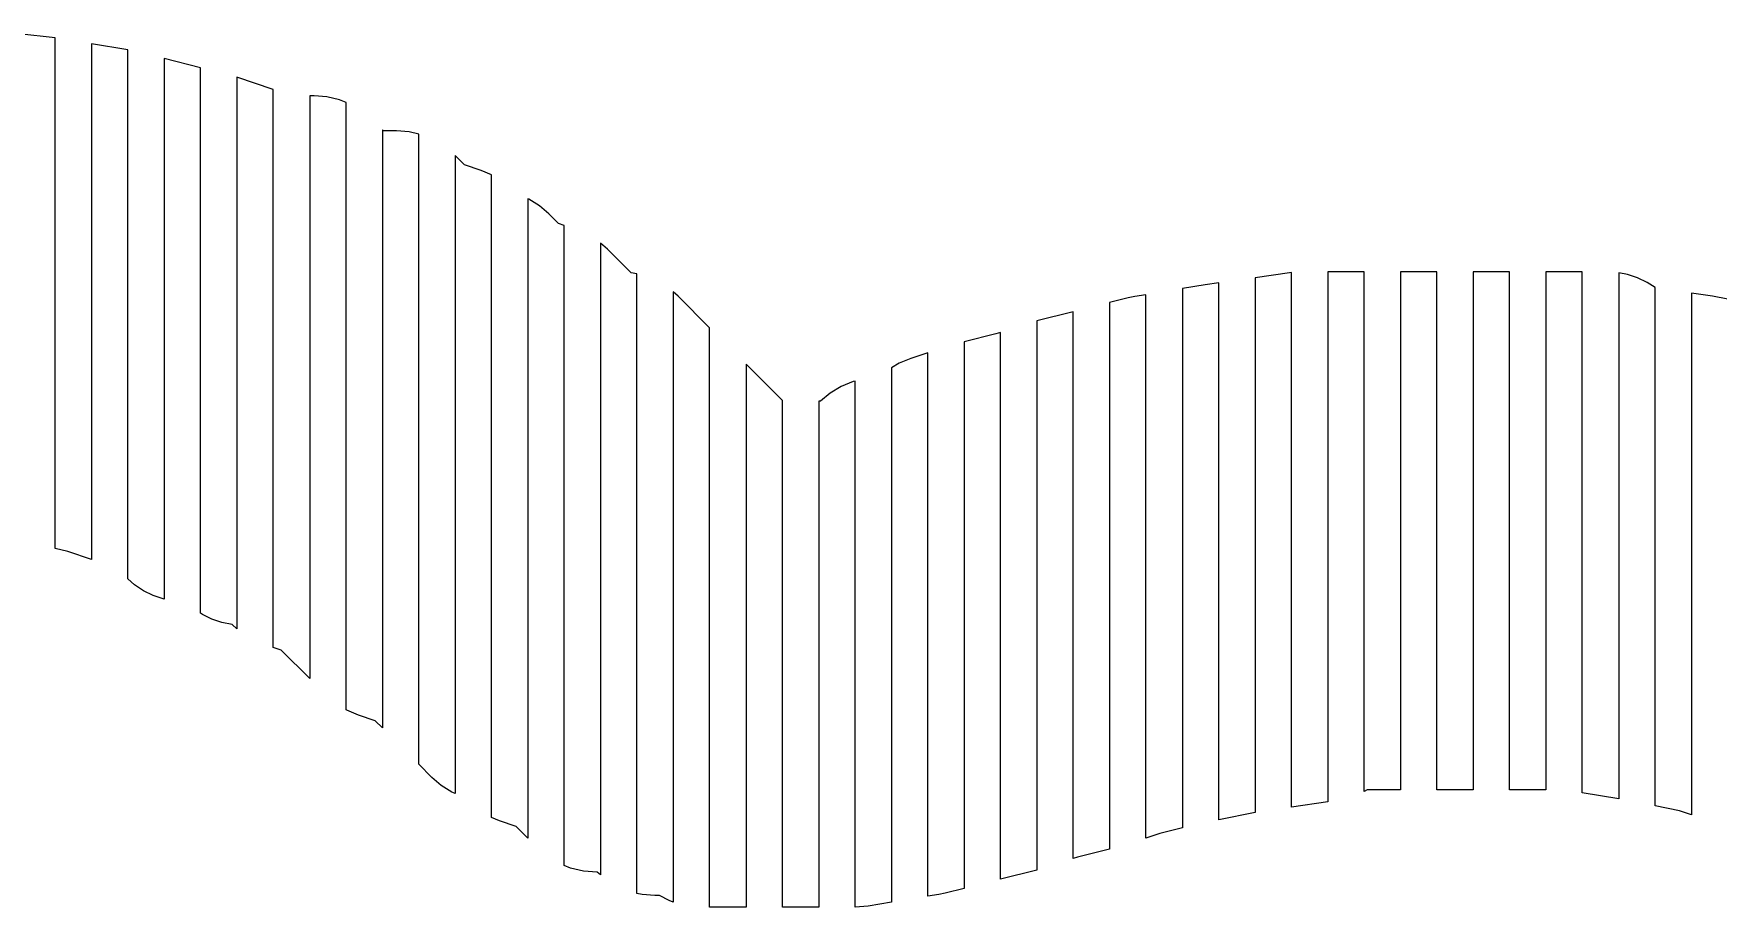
# Model space of a CAD drawing. Header units: millimetres. Extents: x -6 to 1890, y -8 to 898.
# Drawn here: x 919.2 to 1104.5, y 577.7 to 673.9 of the extents above; entities that cross this region are included whole.
import ezdxf

# ---------------------------------------------------------------- set-up
doc = ezdxf.new("R2010")
doc.units = ezdxf.units.MM
doc.layers.add('PASSADAS_COMPLETAS', color=1, linetype='CONTINUOUS')
doc.layers.add('PECAS_2D', color=3, linetype='CONTINUOUS')

msp = doc.modelspace()

# ---------------------------------------------------------------- linework, layer by layer
at = {"layer": 'PASSADAS_COMPLETAS'}
msp.add_lwpolyline([(1105.578, 644.646), (1103.882, 644.971), (1101.578, 645.301), (1101.578, 641.389), (1101.578, 640.085), (1101.578, 638.781), (1101.578, 637.477), (1101.578, 636.174), (1101.578, 634.87), (1101.578, 633.566), (1101.578, 632.262), (1101.578, 630.958), (1101.578, 629.654), (1101.578, 598.362), (1101.578, 597.058), (1101.578, 595.754), (1101.578, 594.451), (1101.578, 593.147), (1101.578, 591.843), (1101.578, 587.931), (1100.255, 588.372), (1097.578, 588.908), (1097.578, 592.795), (1097.578, 594.091), (1097.578, 595.386), (1097.578, 596.682), (1097.578, 597.978), (1097.578, 629.076), (1097.578, 630.371), (1097.578, 631.667), (1097.578, 632.963), (1097.578, 634.259), (1097.578, 635.554), (1097.578, 636.85), (1097.578, 638.146), (1097.578, 640.737), (1097.578, 642.033), (1097.578, 645.92), (1096.708, 646.484), (1095.657, 646.988), (1094.547, 647.355), (1093.578, 647.542), (1093.578, 642.398), (1093.578, 641.112), (1093.578, 639.826), (1093.578, 638.54), (1093.578, 637.255), (1093.578, 635.969), (1093.578, 634.683), (1093.578, 633.397), (1093.578, 632.111), (1093.578, 630.825), (1093.578, 599.964), (1093.578, 598.678), (1093.578, 597.393), (1093.578, 596.107), (1093.578, 594.821), (1093.578, 593.535), (1093.578, 589.677), (1089.578, 590.344), (1089.578, 592.949), (1089.578, 594.251), (1089.578, 595.553), (1089.578, 596.856), (1089.578, 598.158), (1089.578, 599.461), (1089.578, 630.717), (1089.578, 632.02), (1089.578, 633.322), (1089.578, 634.624), (1089.578, 635.927), (1089.578, 637.229), (1089.578, 638.531), (1089.578, 639.834), (1089.578, 642.439), (1089.578, 643.741), (1089.578, 647.648), (1085.578, 647.648), (1085.578, 643.763), (1085.578, 642.468), (1085.578, 639.878), (1085.578, 638.583), (1085.578, 637.288), (1085.578, 635.993), (1085.578, 634.698), (1085.578, 633.404), (1085.578, 632.109), (1085.578, 630.814), (1085.578, 601.029), (1085.578, 599.734), (1085.578, 598.44), (1085.578, 597.145), (1085.578, 595.85), (1085.578, 594.555), (1085.578, 590.67), (1081.578, 590.67), (1081.578, 594.555), (1081.578, 595.85), (1081.578, 597.145), (1081.578, 598.44), (1081.578, 599.734), (1081.578, 601.029), (1081.578, 630.814), (1081.578, 632.109), (1081.578, 633.404), (1081.578, 634.698), (1081.578, 635.993), (1081.578, 637.288), (1081.578, 638.583), (1081.578, 639.878), (1081.578, 642.468), (1081.578, 643.763), (1081.578, 647.648), (1077.578, 647.648), (1077.578, 643.763), (1077.578, 642.468), (1077.578, 639.878), (1077.578, 638.583), (1077.578, 637.288), (1077.578, 635.993), (1077.578, 634.698), (1077.578, 633.404), (1077.578, 632.109), (1077.578, 630.814), (1077.578, 601.029), (1077.578, 599.734), (1077.578, 598.44), (1077.578, 597.145), (1077.578, 595.85), (1077.578, 594.555), (1077.578, 590.67), (1073.578, 590.67), (1073.578, 594.555), (1073.578, 595.85), (1073.578, 597.145), (1073.578, 598.44), (1073.578, 599.734), (1073.578, 601.029), (1073.578, 630.814), (1073.578, 632.109), (1073.578, 633.404), (1073.578, 634.698), (1073.578, 635.993), (1073.578, 637.288), (1073.578, 638.583), (1073.578, 639.878), (1073.578, 642.468), (1073.578, 643.763), (1073.578, 647.648), (1069.578, 647.648), (1069.578, 643.763), (1069.578, 642.468), (1069.578, 639.878), (1069.578, 638.583), (1069.578, 637.288), (1069.578, 635.993), (1069.578, 634.698), (1069.578, 633.404), (1069.578, 632.109), (1069.578, 630.814), (1069.578, 601.029), (1069.578, 599.734), (1069.578, 598.44), (1069.578, 597.145), (1069.578, 595.85), (1069.578, 594.555), (1069.578, 590.67), (1065.906, 590.67), (1065.578, 590.501), (1065.578, 594.398), (1065.578, 595.697), (1065.578, 596.995), (1065.578, 598.294), (1065.578, 599.593), (1065.578, 600.892), (1065.578, 632.063), (1065.578, 633.361), (1065.578, 634.66), (1065.578, 635.959), (1065.578, 637.258), (1065.578, 638.557), (1065.578, 639.855), (1065.578, 642.453), (1065.578, 643.752), (1065.578, 647.648), (1061.578, 647.648), (1061.578, 642.465), (1061.578, 641.169), (1061.578, 638.577), (1061.578, 637.281), (1061.578, 635.985), (1061.578, 634.689), (1061.578, 633.394), (1061.578, 632.098), (1061.578, 630.802), (1061.578, 599.701), (1061.578, 598.405), (1061.578, 597.109), (1061.578, 595.814), (1061.578, 594.518), (1061.578, 593.222), (1061.578, 589.334), (1057.578, 588.763), (1057.578, 593.99), (1057.578, 595.297), (1057.578, 596.604), (1057.578, 597.911), (1057.578, 599.218), (1057.578, 630.583), (1057.578, 631.89), (1057.578, 633.197), (1057.578, 634.503), (1057.578, 635.81), (1057.578, 637.117), (1057.578, 638.424), (1057.578, 641.038), (1057.578, 642.345), (1057.578, 647.572), (1057.359, 647.557), (1053.578, 647.016), (1053.578, 641.787), (1053.578, 640.479), (1053.578, 637.865), (1053.578, 636.557), (1053.578, 635.25), (1053.578, 633.942), (1053.578, 632.635), (1053.578, 631.328), (1053.578, 630.02), (1053.578, 599.95), (1053.578, 598.642), (1053.578, 597.335), (1053.578, 596.028), (1053.578, 594.72), (1053.578, 593.413), (1053.578, 592.105), (1053.578, 588.183), (1049.578, 587.383), (1049.578, 592.519), (1049.578, 593.803), (1049.578, 595.087), (1049.578, 596.371), (1049.578, 597.655), (1049.578, 629.754), (1049.578, 631.038), (1049.578, 632.322), (1049.578, 633.605), (1049.578, 634.889), (1049.578, 636.173), (1049.578, 637.457), (1049.578, 640.025), (1049.578, 641.309), (1049.578, 646.445), (1048.102, 646.232), (1045.578, 645.811), (1045.578, 640.651), (1045.578, 639.362), (1045.578, 636.782), (1045.578, 635.492), (1045.578, 634.202), (1045.578, 632.912), (1045.578, 631.622), (1045.578, 630.332), (1045.578, 629.042), (1045.578, 627.753), (1045.578, 596.795), (1045.578, 595.505), (1045.578, 594.216), (1045.578, 592.926), (1045.578, 591.636), (1045.578, 590.346), (1045.578, 586.476), (1043.096, 585.856), (1041.578, 585.35), (1041.578, 589.249), (1041.578, 590.549), (1041.578, 591.849), (1041.578, 593.149), (1041.578, 594.449), (1041.578, 595.749), (1041.578, 626.946), (1041.578, 628.246), (1041.578, 629.546), (1041.578, 630.846), (1041.578, 632.145), (1041.578, 633.445), (1041.578, 634.745), (1041.578, 636.045), (1041.578, 638.645), (1041.578, 639.945), (1041.578, 645.144), (1040.346, 644.939), (1039.635, 644.791), (1037.578, 644.277), (1037.578, 639.049), (1037.578, 637.742), (1037.578, 635.128), (1037.578, 633.82), (1037.578, 632.513), (1037.578, 631.206), (1037.578, 629.899), (1037.578, 628.592), (1037.578, 627.285), (1037.578, 594.609), (1037.578, 593.302), (1037.578, 591.995), (1037.578, 590.688), (1037.578, 589.381), (1037.578, 588.074), (1037.578, 584.153), (1034.048, 583.271), (1033.578, 583.114), (1033.578, 587.038), (1033.578, 588.346), (1033.578, 589.653), (1033.578, 590.961), (1033.578, 592.269), (1033.578, 593.577), (1033.578, 594.885), (1033.578, 626.274), (1033.578, 627.582), (1033.578, 628.89), (1033.578, 630.198), (1033.578, 631.506), (1033.578, 632.814), (1033.578, 634.122), (1033.578, 636.737), (1033.578, 638.045), (1033.578, 643.277), (1029.578, 642.277), (1029.578, 637.132), (1029.578, 635.846), (1029.578, 633.274), (1029.578, 631.988), (1029.578, 630.702), (1029.578, 629.416), (1029.578, 628.13), (1029.578, 626.844), (1029.578, 625.557), (1029.578, 624.271), (1029.578, 593.405), (1029.578, 592.119), (1029.578, 590.833), (1029.578, 589.547), (1029.578, 588.26), (1029.578, 586.974), (1029.578, 585.688), (1029.578, 581.83), (1025.578, 580.83), (1025.578, 586.062), (1025.578, 587.37), (1025.578, 588.678), (1025.578, 589.986), (1025.578, 591.294), (1025.578, 592.601), (1025.578, 622.684), (1025.578, 623.992), (1025.578, 625.3), (1025.578, 626.608), (1025.578, 627.916), (1025.578, 629.224), (1025.578, 630.532), (1025.578, 631.84), (1025.578, 634.456), (1025.578, 635.764), (1025.578, 640.995), (1025.078, 640.829), (1021.578, 639.954), (1021.578, 634.725), (1021.578, 633.418), (1021.578, 630.804), (1021.578, 629.497), (1021.578, 628.19), (1021.578, 626.883), (1021.578, 625.576), (1021.578, 624.269), (1021.578, 622.962), (1021.578, 621.655), (1021.578, 590.286), (1021.578, 588.979), (1021.578, 587.672), (1021.578, 586.365), (1021.578, 585.058), (1021.578, 579.83), (1019.49, 579.308), (1018.779, 579.16), (1017.578, 578.96), (1017.578, 582.86), (1017.578, 584.16), (1017.578, 585.46), (1017.578, 586.76), (1017.578, 588.06), (1017.578, 589.36), (1017.578, 620.56), (1017.578, 621.86), (1017.578, 623.16), (1017.578, 624.46), (1017.578, 625.76), (1017.578, 627.06), (1017.578, 628.36), (1017.578, 629.66), (1017.578, 632.26), (1017.578, 633.56), (1017.578, 638.76), (1015.698, 638.133), (1014.439, 637.605), (1013.578, 637.081), (1013.578, 631.855), (1013.578, 630.549), (1013.578, 627.936), (1013.578, 626.63), (1013.578, 625.323), (1013.578, 624.017), (1013.578, 622.71), (1013.578, 621.404), (1013.578, 620.098), (1013.578, 618.791), (1013.578, 588.744), (1013.578, 587.438), (1013.578, 586.132), (1013.578, 584.825), (1013.578, 583.519), (1013.578, 578.293), (1011.023, 577.867), (1009.578, 577.748), (1009.578, 581.607), (1009.578, 582.894), (1009.578, 584.18), (1009.578, 585.467), (1009.578, 586.753), (1009.578, 588.04), (1009.578, 617.628), (1009.578, 618.915), (1009.578, 620.201), (1009.578, 621.488), (1009.578, 622.774), (1009.578, 624.061), (1009.578, 625.347), (1009.578, 626.634), (1009.578, 629.206), (1009.578, 630.493), (1009.578, 635.639), (1009.352, 635.586), (1008.035, 635.05), (1006.824, 634.32), (1005.759, 633.429), (1005.578, 633.425), (1005.578, 628.245), (1005.578, 626.95), (1005.578, 624.36), (1005.578, 623.066), (1005.578, 621.771), (1005.578, 620.476), (1005.578, 619.181), (1005.578, 617.886), (1005.578, 616.591), (1005.578, 588.103), (1005.578, 586.808), (1005.578, 585.513), (1005.578, 584.218), (1005.578, 582.923), (1005.578, 581.628), (1005.578, 577.744), (1001.578, 577.744), (1001.578, 581.635), (1001.578, 582.932), (1001.578, 584.229), (1001.578, 585.526), (1001.578, 586.823), (1001.578, 588.12), (1001.578, 616.654), (1001.578, 619.247), (1001.578, 620.544), (1001.578, 621.841), (1001.578, 623.138), (1001.578, 624.435), (1001.578, 627.029), (1001.578, 628.326), (1001.578, 633.514), (997.578, 637.514), (997.578, 631.018), (997.578, 629.718), (997.578, 627.12), (997.578, 625.82), (997.578, 624.521), (997.578, 623.221), (997.578, 621.922), (997.578, 620.623), (997.578, 619.323), (997.578, 588.139), (997.578, 586.839), (997.578, 585.54), (997.578, 584.24), (997.578, 582.941), (997.578, 581.642), (997.578, 577.744), (993.578, 577.744), (993.578, 581.648), (993.578, 582.949), (993.578, 584.251), (993.578, 585.552), (993.578, 586.854), (993.578, 588.155), (993.578, 589.457), (993.578, 623.294), (993.578, 624.596), (993.578, 625.897), (993.578, 627.199), (993.578, 628.5), (993.578, 629.801), (993.578, 631.103), (993.578, 633.706), (993.578, 635.007), (993.578, 641.514), (990.11, 644.983), (989.578, 645.45), (989.578, 638.996), (989.578, 637.705), (989.578, 635.124), (989.578, 633.833), (989.578, 632.542), (989.578, 631.251), (989.578, 629.96), (989.578, 628.669), (989.578, 627.378), (989.578, 589.943), (989.578, 588.652), (989.578, 587.362), (989.578, 586.071), (989.578, 584.78), (989.578, 583.489), (989.578, 578.326), (989.136, 578.481), (988.048, 579.036), (987.553, 579.036), (986.169, 579.142), (985.578, 579.281), (985.578, 584.424), (985.578, 585.71), (985.578, 586.996), (985.578, 588.281), (985.578, 589.567), (985.578, 590.853), (985.578, 592.139), (985.578, 629.427), (985.578, 630.713), (985.578, 631.998), (985.578, 633.284), (985.578, 634.57), (985.578, 635.856), (985.578, 637.142), (985.578, 638.427), (985.578, 640.999), (985.578, 642.285), (985.578, 647.428), (984.939, 647.568), (982.354, 650.153), (981.578, 650.818), (981.578, 645.669), (981.578, 644.381), (981.578, 641.807), (981.578, 640.52), (981.578, 639.232), (981.578, 637.945), (981.578, 636.658), (981.578, 634.083), (981.578, 592.89), (981.578, 591.603), (981.578, 590.316), (981.578, 589.028), (981.578, 587.741), (981.578, 586.454), (981.578, 585.167), (981.578, 581.305), (981.199, 581.621), (979.684, 581.731), (978.286, 582.064), (977.578, 582.357), (977.578, 588.876), (977.578, 590.18), (977.578, 591.483), (977.578, 592.787), (977.578, 594.091), (977.578, 595.395), (977.578, 635.81), (977.578, 638.417), (977.578, 639.721), (977.578, 641.024), (977.578, 642.328), (977.578, 643.632), (977.578, 646.239), (977.578, 647.543), (977.578, 648.847), (977.578, 652.758), (976.957, 652.965), (975.891, 654.031), (974.854, 654.922), (973.689, 655.652), (973.578, 655.7), (973.578, 650.49), (973.578, 649.188), (973.578, 646.582), (973.578, 645.28), (973.578, 643.977), (973.578, 642.675), (973.578, 641.372), (973.578, 640.07), (973.578, 638.767), (973.578, 598.389), (973.578, 597.087), (973.578, 595.784), (973.578, 594.482), (973.578, 593.179), (973.578, 591.877), (973.578, 590.574), (973.578, 585.364), (972.296, 586.646), (970.456, 587.259), (969.578, 587.629), (969.578, 592.772), (969.578, 594.058), (969.578, 595.343), (969.578, 596.629), (969.578, 597.915), (969.578, 599.2), (969.578, 600.486), (969.578, 641.628), (969.578, 642.914), (969.578, 644.199), (969.578, 645.485), (969.578, 646.771), (969.578, 648.056), (969.578, 649.342), (969.578, 651.913), (969.578, 653.199), (969.578, 658.342), (968.456, 658.815), (966.616, 659.428), (965.578, 660.466), (965.578, 655.266), (965.578, 653.966), (965.578, 651.366), (965.578, 650.066), (965.578, 648.766), (965.578, 647.466), (965.578, 646.167), (965.578, 644.867), (965.578, 643.567), (965.578, 603.268), (965.578, 600.668), (965.578, 599.368), (965.578, 598.068), (965.578, 596.768), (965.578, 595.468), (965.578, 590.268), (965.224, 590.421), (964.058, 591.151), (963.022, 592.042), (961.578, 593.486), (961.578, 598.62), (961.578, 599.904), (961.578, 601.187), (961.578, 602.471), (961.578, 603.755), (961.578, 605.038), (961.578, 606.322), (961.578, 607.605), (961.578, 644.828), (961.578, 646.112), (961.578, 647.395), (961.578, 648.679), (961.578, 649.963), (961.578, 651.246), (961.578, 652.53), (961.578, 655.097), (961.578, 656.38), (961.578, 657.664), (961.578, 662.798), (960.521, 663.05), (959.115, 663.159), (957.714, 663.159), (957.578, 663.296), (957.578, 659.425), (957.578, 658.134), (957.578, 655.553), (957.578, 654.263), (957.578, 652.973), (957.578, 651.682), (957.578, 650.392), (957.578, 649.102), (957.578, 611.68), (957.578, 609.1), (957.578, 607.809), (957.578, 606.519), (957.578, 605.228), (957.578, 603.938), (957.578, 602.648), (957.578, 597.486), (956.785, 598.279), (954.945, 598.892), (953.653, 599.437), (953.578, 599.483), (953.578, 605.908), (953.578, 607.193), (953.578, 608.478), (953.578, 609.763), (953.578, 611.048), (953.578, 612.333), (953.578, 649.597), (953.578, 650.882), (953.578, 652.167), (953.578, 653.452), (953.578, 654.737), (953.578, 656.022), (953.578, 658.592), (953.578, 659.877), (953.578, 661.162), (953.578, 666.302), (952.871, 666.595), (951.473, 666.928), (950.067, 667.037), (949.578, 667.037), (949.578, 663.189), (949.578, 661.906), (949.578, 659.341), (949.578, 658.058), (949.578, 656.775), (949.578, 655.493), (949.578, 654.21), (949.578, 652.927), (949.578, 651.644), (949.578, 617.011), (949.578, 614.445), (949.578, 613.163), (949.578, 611.88), (949.578, 610.597), (949.578, 609.315), (949.578, 608.032), (949.578, 602.901), (946.444, 606.035), (945.578, 606.323), (945.578, 611.55), (945.578, 612.856), (945.578, 614.163), (945.578, 615.47), (945.578, 616.776), (945.578, 618.083), (945.578, 619.389), (945.578, 653.361), (945.578, 654.667), (945.578, 655.974), (945.578, 657.281), (945.578, 658.587), (945.578, 661.2), (945.578, 662.507), (945.578, 663.813), (945.578, 667.733), (941.578, 669.067), (941.578, 665.194), (941.578, 663.903), (941.578, 661.321), (941.578, 660.03), (941.578, 658.739), (941.578, 657.448), (941.578, 656.157), (941.578, 654.866), (941.578, 653.575), (941.578, 620.01), (941.578, 618.719), (941.578, 617.428), (941.578, 616.138), (941.578, 614.847), (941.578, 613.556), (941.578, 608.392), (941.038, 608.856), (939.92, 609.086), (938.827, 609.46), (937.787, 609.971), (937.578, 610.109), (937.578, 615.327), (937.578, 616.631), (937.578, 617.936), (937.578, 619.24), (937.578, 620.545), (937.578, 621.849), (937.578, 654.462), (937.578, 657.071), (937.578, 658.376), (937.578, 659.68), (937.578, 660.985), (937.578, 663.594), (937.578, 664.898), (937.578, 666.203), (937.578, 670.116), (933.578, 671.116), (933.578, 667.238), (933.578, 665.945), (933.578, 663.359), (933.578, 662.066), (933.578, 660.773), (933.578, 659.48), (933.578, 658.188), (933.578, 656.895), (933.578, 655.602), (933.578, 624.573), (933.578, 623.28), (933.578, 621.987), (933.578, 620.694), (933.578, 619.401), (933.578, 618.108), (933.578, 616.815), (933.578, 611.644), (932.366, 612.044), (931.286, 612.578), (930.295, 613.242), (929.578, 613.873), (929.578, 617.753), (929.578, 619.047), (929.578, 620.341), (929.578, 621.634), (929.578, 622.928), (929.578, 624.222), (929.578, 625.515), (929.578, 656.562), (929.578, 657.856), (929.578, 659.149), (929.578, 660.443), (929.578, 661.737), (929.578, 663.03), (929.578, 665.617), (929.578, 666.911), (929.578, 668.205), (929.578, 672.086), (925.578, 672.752), (925.578, 668.883), (925.578, 667.594), (925.578, 663.725), (925.578, 662.435), (925.578, 661.145), (925.578, 659.855), (925.578, 658.566), (925.578, 657.276), (925.578, 626.324), (925.578, 625.034), (925.578, 623.744), (925.578, 622.455), (925.578, 621.165), (925.578, 619.875), (925.578, 616.006), (922.961, 616.878), (921.578, 617.224), (921.578, 621.144), (921.578, 622.451), (921.578, 623.758), (921.578, 625.064), (921.578, 626.371), (921.578, 657.732), (921.578, 659.038), (921.578, 660.345), (921.578, 661.652), (921.578, 662.958), (921.578, 664.265), (921.578, 666.878), (921.578, 668.185), (921.578, 669.492), (921.578, 673.412), (917.578, 673.863)], dxfattribs=at)
at = {"layer": 'PECAS_2D'}
msp.add_lwpolyline([(1105.578, 644.646), (1103.882, 644.971), (1101.578, 645.301), (1101.578, 641.389), (1101.578, 640.085), (1101.578, 638.781), (1101.578, 637.477), (1101.578, 636.174), (1101.578, 634.87), (1101.578, 633.566), (1101.578, 632.262), (1101.578, 630.958), (1101.578, 629.654), (1101.578, 598.362), (1101.578, 597.058), (1101.578, 595.754), (1101.578, 594.451), (1101.578, 593.147), (1101.578, 591.843), (1101.578, 587.931), (1100.255, 588.372), (1097.578, 588.908), (1097.578, 592.795), (1097.578, 594.091), (1097.578, 595.386), (1097.578, 596.682), (1097.578, 597.978), (1097.578, 629.076), (1097.578, 630.371), (1097.578, 631.667), (1097.578, 632.963), (1097.578, 634.259), (1097.578, 635.554), (1097.578, 636.85), (1097.578, 638.146), (1097.578, 640.737), (1097.578, 642.033), (1097.578, 645.92), (1096.708, 646.484), (1095.657, 646.988), (1094.547, 647.355), (1093.578, 647.542), (1093.578, 642.398), (1093.578, 641.112), (1093.578, 639.826), (1093.578, 638.54), (1093.578, 637.255), (1093.578, 635.969), (1093.578, 634.683), (1093.578, 633.397), (1093.578, 632.111), (1093.578, 630.825), (1093.578, 599.964), (1093.578, 598.678), (1093.578, 597.393), (1093.578, 596.107), (1093.578, 594.821), (1093.578, 593.535), (1093.578, 589.677), (1089.578, 590.344), (1089.578, 592.949), (1089.578, 594.251), (1089.578, 595.553), (1089.578, 596.856), (1089.578, 598.158), (1089.578, 599.461), (1089.578, 630.717), (1089.578, 632.02), (1089.578, 633.322), (1089.578, 634.624), (1089.578, 635.927), (1089.578, 637.229), (1089.578, 638.531), (1089.578, 639.834), (1089.578, 642.439), (1089.578, 643.741), (1089.578, 647.648), (1085.578, 647.648), (1085.578, 643.763), (1085.578, 642.468), (1085.578, 639.878), (1085.578, 638.583), (1085.578, 637.288), (1085.578, 635.993), (1085.578, 634.698), (1085.578, 633.404), (1085.578, 632.109), (1085.578, 630.814), (1085.578, 601.029), (1085.578, 599.734), (1085.578, 598.44), (1085.578, 597.145), (1085.578, 595.85), (1085.578, 594.555), (1085.578, 590.67), (1081.578, 590.67), (1081.578, 594.555), (1081.578, 595.85), (1081.578, 597.145), (1081.578, 598.44), (1081.578, 599.734), (1081.578, 601.029), (1081.578, 630.814), (1081.578, 632.109), (1081.578, 633.404), (1081.578, 634.698), (1081.578, 635.993), (1081.578, 637.288), (1081.578, 638.583), (1081.578, 639.878), (1081.578, 642.468), (1081.578, 643.763), (1081.578, 647.648), (1077.578, 647.648), (1077.578, 643.763), (1077.578, 642.468), (1077.578, 639.878), (1077.578, 638.583), (1077.578, 637.288), (1077.578, 635.993), (1077.578, 634.698), (1077.578, 633.404), (1077.578, 632.109), (1077.578, 630.814), (1077.578, 601.029), (1077.578, 599.734), (1077.578, 598.44), (1077.578, 597.145), (1077.578, 595.85), (1077.578, 594.555), (1077.578, 590.67), (1073.578, 590.67), (1073.578, 594.555), (1073.578, 595.85), (1073.578, 597.145), (1073.578, 598.44), (1073.578, 599.734), (1073.578, 601.029), (1073.578, 630.814), (1073.578, 632.109), (1073.578, 633.404), (1073.578, 634.698), (1073.578, 635.993), (1073.578, 637.288), (1073.578, 638.583), (1073.578, 639.878), (1073.578, 642.468), (1073.578, 643.763), (1073.578, 647.648), (1069.578, 647.648), (1069.578, 643.763), (1069.578, 642.468), (1069.578, 639.878), (1069.578, 638.583), (1069.578, 637.288), (1069.578, 635.993), (1069.578, 634.698), (1069.578, 633.404), (1069.578, 632.109), (1069.578, 630.814), (1069.578, 601.029), (1069.578, 599.734), (1069.578, 598.44), (1069.578, 597.145), (1069.578, 595.85), (1069.578, 594.555), (1069.578, 590.67), (1065.906, 590.67), (1065.578, 590.501), (1065.578, 594.398), (1065.578, 595.697), (1065.578, 596.995), (1065.578, 598.294), (1065.578, 599.593), (1065.578, 600.892), (1065.578, 632.063), (1065.578, 633.361), (1065.578, 634.66), (1065.578, 635.959), (1065.578, 637.258), (1065.578, 638.557), (1065.578, 639.855), (1065.578, 642.453), (1065.578, 643.752), (1065.578, 647.648), (1061.578, 647.648), (1061.578, 642.465), (1061.578, 641.169), (1061.578, 638.577), (1061.578, 637.281), (1061.578, 635.985), (1061.578, 634.689), (1061.578, 633.394), (1061.578, 632.098), (1061.578, 630.802), (1061.578, 599.701), (1061.578, 598.405), (1061.578, 597.109), (1061.578, 595.814), (1061.578, 594.518), (1061.578, 593.222), (1061.578, 589.334), (1057.578, 588.763), (1057.578, 593.99), (1057.578, 595.297), (1057.578, 596.604), (1057.578, 597.911), (1057.578, 599.218), (1057.578, 630.583), (1057.578, 631.89), (1057.578, 633.197), (1057.578, 634.503), (1057.578, 635.81), (1057.578, 637.117), (1057.578, 638.424), (1057.578, 641.038), (1057.578, 642.345), (1057.578, 647.572), (1057.359, 647.557), (1053.578, 647.016), (1053.578, 641.787), (1053.578, 640.479), (1053.578, 637.865), (1053.578, 636.557), (1053.578, 635.25), (1053.578, 633.942), (1053.578, 632.635), (1053.578, 631.328), (1053.578, 630.02), (1053.578, 599.95), (1053.578, 598.642), (1053.578, 597.335), (1053.578, 596.028), (1053.578, 594.72), (1053.578, 593.413), (1053.578, 592.105), (1053.578, 588.183), (1049.578, 587.383), (1049.578, 592.519), (1049.578, 593.803), (1049.578, 595.087), (1049.578, 596.371), (1049.578, 597.655), (1049.578, 629.754), (1049.578, 631.038), (1049.578, 632.322), (1049.578, 633.605), (1049.578, 634.889), (1049.578, 636.173), (1049.578, 637.457), (1049.578, 640.025), (1049.578, 641.309), (1049.578, 646.445), (1048.102, 646.232), (1045.578, 645.811), (1045.578, 640.651), (1045.578, 639.362), (1045.578, 636.782), (1045.578, 635.492), (1045.578, 634.202), (1045.578, 632.912), (1045.578, 631.622), (1045.578, 630.332), (1045.578, 629.042), (1045.578, 627.753), (1045.578, 596.795), (1045.578, 595.505), (1045.578, 594.216), (1045.578, 592.926), (1045.578, 591.636), (1045.578, 590.346), (1045.578, 586.476), (1043.096, 585.856), (1041.578, 585.35), (1041.578, 589.249), (1041.578, 590.549), (1041.578, 591.849), (1041.578, 593.149), (1041.578, 594.449), (1041.578, 595.749), (1041.578, 626.946), (1041.578, 628.246), (1041.578, 629.546), (1041.578, 630.846), (1041.578, 632.145), (1041.578, 633.445), (1041.578, 634.745), (1041.578, 636.045), (1041.578, 638.645), (1041.578, 639.945), (1041.578, 645.144), (1040.346, 644.939), (1039.635, 644.791), (1037.578, 644.277), (1037.578, 639.049), (1037.578, 637.742), (1037.578, 635.128), (1037.578, 633.82), (1037.578, 632.513), (1037.578, 631.206), (1037.578, 629.899), (1037.578, 628.592), (1037.578, 627.285), (1037.578, 594.609), (1037.578, 593.302), (1037.578, 591.995), (1037.578, 590.688), (1037.578, 589.381), (1037.578, 588.074), (1037.578, 584.153), (1034.048, 583.271), (1033.578, 583.114), (1033.578, 587.038), (1033.578, 588.346), (1033.578, 589.653), (1033.578, 590.961), (1033.578, 592.269), (1033.578, 593.577), (1033.578, 594.885), (1033.578, 626.274), (1033.578, 627.582), (1033.578, 628.89), (1033.578, 630.198), (1033.578, 631.506), (1033.578, 632.814), (1033.578, 634.122), (1033.578, 636.737), (1033.578, 638.045), (1033.578, 643.277), (1029.578, 642.277), (1029.578, 637.132), (1029.578, 635.846), (1029.578, 633.274), (1029.578, 631.988), (1029.578, 630.702), (1029.578, 629.416), (1029.578, 628.13), (1029.578, 626.844), (1029.578, 625.557), (1029.578, 624.271), (1029.578, 593.405), (1029.578, 592.119), (1029.578, 590.833), (1029.578, 589.547), (1029.578, 588.26), (1029.578, 586.974), (1029.578, 585.688), (1029.578, 581.83), (1025.578, 580.83), (1025.578, 586.062), (1025.578, 587.37), (1025.578, 588.678), (1025.578, 589.986), (1025.578, 591.294), (1025.578, 592.601), (1025.578, 622.684), (1025.578, 623.992), (1025.578, 625.3), (1025.578, 626.608), (1025.578, 627.916), (1025.578, 629.224), (1025.578, 630.532), (1025.578, 631.84), (1025.578, 634.456), (1025.578, 635.764), (1025.578, 640.995), (1025.078, 640.829), (1021.578, 639.954), (1021.578, 634.725), (1021.578, 633.418), (1021.578, 630.804), (1021.578, 629.497), (1021.578, 628.19), (1021.578, 626.883), (1021.578, 625.576), (1021.578, 624.269), (1021.578, 622.962), (1021.578, 621.655), (1021.578, 590.286), (1021.578, 588.979), (1021.578, 587.672), (1021.578, 586.365), (1021.578, 585.058), (1021.578, 579.83), (1019.49, 579.308), (1018.779, 579.16), (1017.578, 578.96), (1017.578, 582.86), (1017.578, 584.16), (1017.578, 585.46), (1017.578, 586.76), (1017.578, 588.06), (1017.578, 589.36), (1017.578, 620.56), (1017.578, 621.86), (1017.578, 623.16), (1017.578, 624.46), (1017.578, 625.76), (1017.578, 627.06), (1017.578, 628.36), (1017.578, 629.66), (1017.578, 632.26), (1017.578, 633.56), (1017.578, 638.76), (1015.698, 638.133), (1014.439, 637.605), (1013.578, 637.081), (1013.578, 631.855), (1013.578, 630.549), (1013.578, 627.936), (1013.578, 626.63), (1013.578, 625.323), (1013.578, 624.017), (1013.578, 622.71), (1013.578, 621.404), (1013.578, 620.098), (1013.578, 618.791), (1013.578, 588.744), (1013.578, 587.438), (1013.578, 586.132), (1013.578, 584.825), (1013.578, 583.519), (1013.578, 578.293), (1011.023, 577.867), (1009.578, 577.748), (1009.578, 581.607), (1009.578, 582.894), (1009.578, 584.18), (1009.578, 585.467), (1009.578, 586.753), (1009.578, 588.04), (1009.578, 617.628), (1009.578, 618.915), (1009.578, 620.201), (1009.578, 621.488), (1009.578, 622.774), (1009.578, 624.061), (1009.578, 625.347), (1009.578, 626.634), (1009.578, 629.206), (1009.578, 630.493), (1009.578, 635.639), (1009.352, 635.586), (1008.035, 635.05), (1006.824, 634.32), (1005.759, 633.429), (1005.578, 633.425), (1005.578, 628.245), (1005.578, 626.95), (1005.578, 624.36), (1005.578, 623.066), (1005.578, 621.771), (1005.578, 620.476), (1005.578, 619.181), (1005.578, 617.886), (1005.578, 616.591), (1005.578, 588.103), (1005.578, 586.808), (1005.578, 585.513), (1005.578, 584.218), (1005.578, 582.923), (1005.578, 581.628), (1005.578, 577.744), (1001.578, 577.744), (1001.578, 581.635), (1001.578, 582.932), (1001.578, 584.229), (1001.578, 585.526), (1001.578, 586.823), (1001.578, 588.12), (1001.578, 616.654), (1001.578, 619.247), (1001.578, 620.544), (1001.578, 621.841), (1001.578, 623.138), (1001.578, 624.435), (1001.578, 627.029), (1001.578, 628.326), (1001.578, 633.514), (997.578, 637.514), (997.578, 631.018), (997.578, 629.718), (997.578, 627.12), (997.578, 625.82), (997.578, 624.521), (997.578, 623.221), (997.578, 621.922), (997.578, 620.623), (997.578, 619.323), (997.578, 588.139), (997.578, 586.839), (997.578, 585.54), (997.578, 584.24), (997.578, 582.941), (997.578, 581.642), (997.578, 577.744), (993.578, 577.744), (993.578, 581.648), (993.578, 582.949), (993.578, 584.251), (993.578, 585.552), (993.578, 586.854), (993.578, 588.155), (993.578, 589.457), (993.578, 623.294), (993.578, 624.596), (993.578, 625.897), (993.578, 627.199), (993.578, 628.5), (993.578, 629.801), (993.578, 631.103), (993.578, 633.706), (993.578, 635.007), (993.578, 641.514), (990.11, 644.983), (989.578, 645.45), (989.578, 638.996), (989.578, 637.705), (989.578, 635.124), (989.578, 633.833), (989.578, 632.542), (989.578, 631.251), (989.578, 629.96), (989.578, 628.669), (989.578, 627.378), (989.578, 589.943), (989.578, 588.652), (989.578, 587.362), (989.578, 586.071), (989.578, 584.78), (989.578, 583.489), (989.578, 578.326), (989.136, 578.481), (988.048, 579.036), (987.553, 579.036), (986.169, 579.142), (985.578, 579.281), (985.578, 584.424), (985.578, 585.71), (985.578, 586.996), (985.578, 588.281), (985.578, 589.567), (985.578, 590.853), (985.578, 592.139), (985.578, 629.427), (985.578, 630.713), (985.578, 631.998), (985.578, 633.284), (985.578, 634.57), (985.578, 635.856), (985.578, 637.142), (985.578, 638.427), (985.578, 640.999), (985.578, 642.285), (985.578, 647.428), (984.939, 647.568), (982.354, 650.153), (981.578, 650.818), (981.578, 645.669), (981.578, 644.381), (981.578, 641.807), (981.578, 640.52), (981.578, 639.232), (981.578, 637.945), (981.578, 636.658), (981.578, 634.083), (981.578, 592.89), (981.578, 591.603), (981.578, 590.316), (981.578, 589.028), (981.578, 587.741), (981.578, 586.454), (981.578, 585.167), (981.578, 581.305), (981.199, 581.621), (979.684, 581.731), (978.286, 582.064), (977.578, 582.357), (977.578, 588.876), (977.578, 590.18), (977.578, 591.483), (977.578, 592.787), (977.578, 594.091), (977.578, 595.395), (977.578, 635.81), (977.578, 638.417), (977.578, 639.721), (977.578, 641.024), (977.578, 642.328), (977.578, 643.632), (977.578, 646.239), (977.578, 647.543), (977.578, 648.847), (977.578, 652.758), (976.957, 652.965), (975.891, 654.031), (974.854, 654.922), (973.689, 655.652), (973.578, 655.7), (973.578, 650.49), (973.578, 649.188), (973.578, 646.582), (973.578, 645.28), (973.578, 643.977), (973.578, 642.675), (973.578, 641.372), (973.578, 640.07), (973.578, 638.767), (973.578, 598.389), (973.578, 597.087), (973.578, 595.784), (973.578, 594.482), (973.578, 593.179), (973.578, 591.877), (973.578, 590.574), (973.578, 585.364), (972.296, 586.646), (970.456, 587.259), (969.578, 587.629), (969.578, 592.772), (969.578, 594.058), (969.578, 595.343), (969.578, 596.629), (969.578, 597.915), (969.578, 599.2), (969.578, 600.486), (969.578, 641.628), (969.578, 642.914), (969.578, 644.199), (969.578, 645.485), (969.578, 646.771), (969.578, 648.056), (969.578, 649.342), (969.578, 651.913), (969.578, 653.199), (969.578, 658.342), (968.456, 658.815), (966.616, 659.428), (965.578, 660.466), (965.578, 655.266), (965.578, 653.966), (965.578, 651.366), (965.578, 650.066), (965.578, 648.766), (965.578, 647.466), (965.578, 646.167), (965.578, 644.867), (965.578, 643.567), (965.578, 603.268), (965.578, 600.668), (965.578, 599.368), (965.578, 598.068), (965.578, 596.768), (965.578, 595.468), (965.578, 590.268), (965.224, 590.421), (964.058, 591.151), (963.022, 592.042), (961.578, 593.486), (961.578, 598.62), (961.578, 599.904), (961.578, 601.187), (961.578, 602.471), (961.578, 603.755), (961.578, 605.038), (961.578, 606.322), (961.578, 607.605), (961.578, 644.828), (961.578, 646.112), (961.578, 647.395), (961.578, 648.679), (961.578, 649.963), (961.578, 651.246), (961.578, 652.53), (961.578, 655.097), (961.578, 656.38), (961.578, 657.664), (961.578, 662.798), (960.521, 663.05), (959.115, 663.159), (957.714, 663.159), (957.578, 663.296), (957.578, 659.425), (957.578, 658.134), (957.578, 655.553), (957.578, 654.263), (957.578, 652.973), (957.578, 651.682), (957.578, 650.392), (957.578, 649.102), (957.578, 611.68), (957.578, 609.1), (957.578, 607.809), (957.578, 606.519), (957.578, 605.228), (957.578, 603.938), (957.578, 602.648), (957.578, 597.486), (956.785, 598.279), (954.945, 598.892), (953.653, 599.437), (953.578, 599.483), (953.578, 605.908), (953.578, 607.193), (953.578, 608.478), (953.578, 609.763), (953.578, 611.048), (953.578, 612.333), (953.578, 649.597), (953.578, 650.882), (953.578, 652.167), (953.578, 653.452), (953.578, 654.737), (953.578, 656.022), (953.578, 658.592), (953.578, 659.877), (953.578, 661.162), (953.578, 666.302), (952.871, 666.595), (951.473, 666.928), (950.067, 667.037), (949.578, 667.037), (949.578, 663.189), (949.578, 661.906), (949.578, 659.341), (949.578, 658.058), (949.578, 656.775), (949.578, 655.493), (949.578, 654.21), (949.578, 652.927), (949.578, 651.644), (949.578, 617.011), (949.578, 614.445), (949.578, 613.163), (949.578, 611.88), (949.578, 610.597), (949.578, 609.315), (949.578, 608.032), (949.578, 602.901), (946.444, 606.035), (945.578, 606.323), (945.578, 611.55), (945.578, 612.856), (945.578, 614.163), (945.578, 615.47), (945.578, 616.776), (945.578, 618.083), (945.578, 619.389), (945.578, 653.361), (945.578, 654.667), (945.578, 655.974), (945.578, 657.281), (945.578, 658.587), (945.578, 661.2), (945.578, 662.507), (945.578, 663.813), (945.578, 667.733), (941.578, 669.067), (941.578, 665.194), (941.578, 663.903), (941.578, 661.321), (941.578, 660.03), (941.578, 658.739), (941.578, 657.448), (941.578, 656.157), (941.578, 654.866), (941.578, 653.575), (941.578, 620.01), (941.578, 618.719), (941.578, 617.428), (941.578, 616.138), (941.578, 614.847), (941.578, 613.556), (941.578, 608.392), (941.038, 608.856), (939.92, 609.086), (938.827, 609.46), (937.787, 609.971), (937.578, 610.109), (937.578, 615.327), (937.578, 616.631), (937.578, 617.936), (937.578, 619.24), (937.578, 620.545), (937.578, 621.849), (937.578, 654.462), (937.578, 657.071), (937.578, 658.376), (937.578, 659.68), (937.578, 660.985), (937.578, 663.594), (937.578, 664.898), (937.578, 666.203), (937.578, 670.116), (933.578, 671.116), (933.578, 667.238), (933.578, 665.945), (933.578, 663.359), (933.578, 662.066), (933.578, 660.773), (933.578, 659.48), (933.578, 658.188), (933.578, 656.895), (933.578, 655.602), (933.578, 624.573), (933.578, 623.28), (933.578, 621.987), (933.578, 620.694), (933.578, 619.401), (933.578, 618.108), (933.578, 616.815), (933.578, 611.644), (932.366, 612.044), (931.286, 612.578), (930.295, 613.242), (929.578, 613.873), (929.578, 617.753), (929.578, 619.047), (929.578, 620.341), (929.578, 621.634), (929.578, 622.928), (929.578, 624.222), (929.578, 625.515), (929.578, 656.562), (929.578, 657.856), (929.578, 659.149), (929.578, 660.443), (929.578, 661.737), (929.578, 663.03), (929.578, 665.617), (929.578, 666.911), (929.578, 668.205), (929.578, 672.086), (925.578, 672.752), (925.578, 668.883), (925.578, 667.594), (925.578, 663.725), (925.578, 662.435), (925.578, 661.145), (925.578, 659.855), (925.578, 658.566), (925.578, 657.276), (925.578, 626.324), (925.578, 625.034), (925.578, 623.744), (925.578, 622.455), (925.578, 621.165), (925.578, 619.875), (925.578, 616.006), (922.961, 616.878), (921.578, 617.224), (921.578, 621.144), (921.578, 622.451), (921.578, 623.758), (921.578, 625.064), (921.578, 626.371), (921.578, 657.732), (921.578, 659.038), (921.578, 660.345), (921.578, 661.652), (921.578, 662.958), (921.578, 664.265), (921.578, 666.878), (921.578, 668.185), (921.578, 669.492), (921.578, 673.412), (917.578, 673.863)], dxfattribs=at)

doc.saveas('drawing.dxf')
